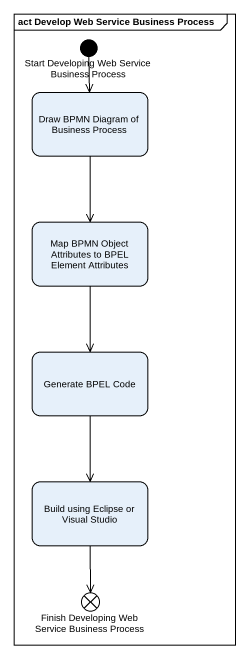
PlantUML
@startuml
mainframe act Develop Web Service Business Process
hide empty description
state "Start Developing Web Service Business Process" as Start_Developing_Web <<start>>
state "Draw BPMN Diagram of Business Process" as Draw_BPMN_Diagram_of
state "Map BPMN Object Attributes to BPEL Element Attributes" as Map_BPMN_Object_Attributes
state "Generate BPEL Code" as Generate_BPEL_Code
state "Build using Eclipse or Visual Studio" as Build_using_Eclipse_or
state "Finish Developing Web Service Business Process" as Finish_Developing_Web <<end>>
Start_Developing_Web --> Draw_BPMN_Diagram_of
Draw_BPMN_Diagram_of --> Map_BPMN_Object_Attributes
Map_BPMN_Object_Attributes --> Generate_BPEL_Code
Generate_BPEL_Code --> Build_using_Eclipse_or
Build_using_Eclipse_or --> Finish_Developing_Web
@enduml
